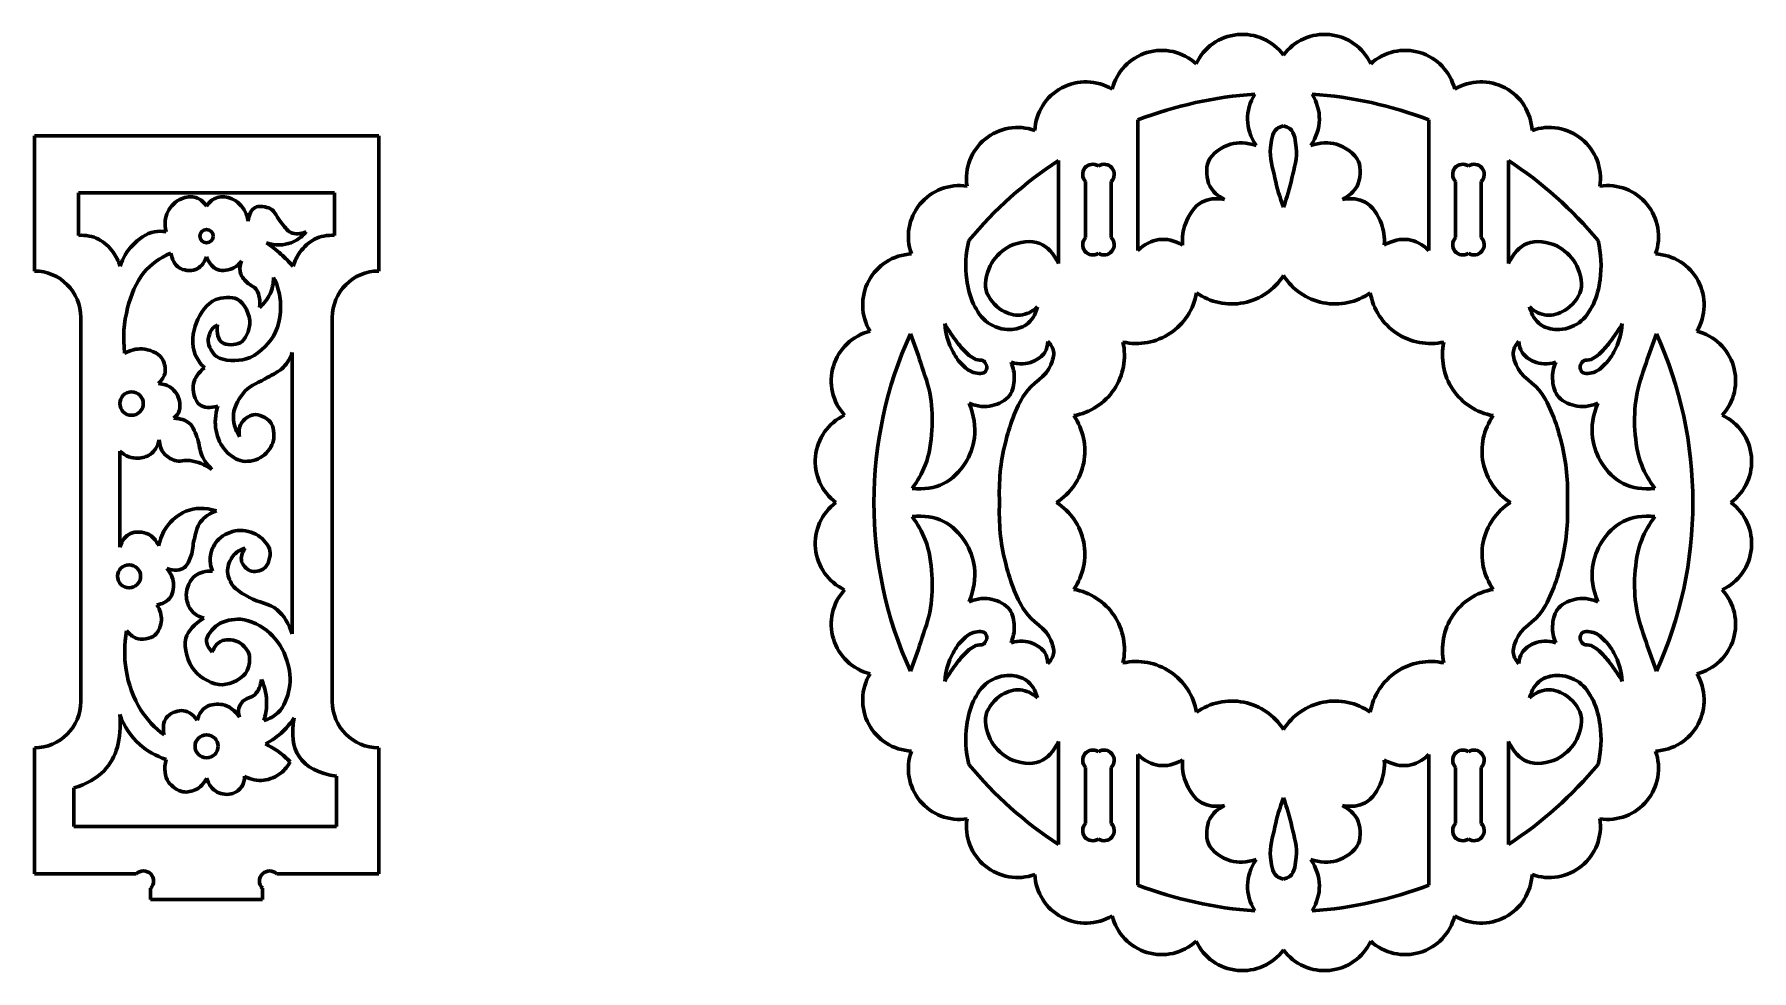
# Model space of a CAD drawing. Header units: millimetres. Extents: x -62 to 553, y -34 to 392.
# Drawn here: x 269.4 to 537.8, y 219.7 to 366.1 of the extents above; entities that cross this region are included whole.
import ezdxf

# ---------------------------------------------------------------- set-up
doc = ezdxf.new("R2010")
doc.units = ezdxf.units.MM
doc.linetypes.add('K5LT32768', pattern=[0])

msp = doc.modelspace()

# ---------------------------------------------------------------- linework, layer by layer
at = {"color": 30, "linetype": 'K5LT32768', "lineweight": 60, "true_color": 0xff8000}
for p, q in [((441.883, 332.261), (441.883, 352.691)), ((487.365, 332.261), (487.365, 352.691)), ((323.219, 350.207), (269.387, 350.207)), ((269.387, 350.207), (269.387, 329.05)), ((323.219, 350.207), (323.219, 329.05)), ((429.444, 330.24), (429.444, 346.332)), ((499.803, 330.24), (499.803, 346.332)), ((296.303, 341.297), (276.303, 341.297)), ((276.303, 341.297), (276.303, 334.63)), ((296.303, 341.297), (316.303, 341.297)), ((316.303, 341.297), (316.303, 334.63)), ((433.708, 343.031), (433.708, 334.273)), ((437.708, 343.031), (437.708, 334.273)), ((491.54, 334.273), (491.54, 343.031)), ((495.54, 334.273), (495.54, 343.031)), ((276.657, 321.779), (276.657, 261.779)), ((315.949, 321.779), (315.949, 261.779)), ((309.677, 316.331), (309.677, 272.331)), ((282.735, 300.897), (282.735, 285.878)), ((429.444, 255.495), (429.444, 239.403)), ((499.803, 255.495), (499.803, 239.403)), ((269.387, 254.509), (269.387, 234.801)), ((323.219, 254.509), (323.219, 234.801)), ((441.883, 253.474), (441.883, 233.044)), ((487.365, 253.474), (487.365, 233.044)), ((316.621, 250.07), (316.621, 242.242)), ((433.708, 251.462), (433.708, 242.704)), ((437.708, 251.462), (437.708, 242.704)), ((491.54, 242.704), (491.54, 251.462)), ((495.54, 242.704), (495.54, 251.462)), ((275.561, 248.242), (275.561, 242.242)), ((275.561, 242.242), (316.621, 242.242)), ((269.387, 234.801), (285.323, 234.801)), ((323.219, 234.801), (307.283, 234.801)), ((287.568, 232.556), (287.568, 230.801)), ((305.037, 232.556), (305.037, 230.801)), ((287.568, 230.801), (296.303, 230.801)), ((305.037, 230.801), (296.303, 230.801))]:
    msp.add_line(p, q, dxfattribs=at)
for centre, radius in [((296.303, 334.507), 1.04), ((284.579, 308.332), 1.833), ((284.197, 281.328), 1.8), ((296.303, 254.755), 1.8)]:
    msp.add_circle(centre, radius, dxfattribs=at)
for centre, radius, start, end in [((458.202, 358.073), 7.979, 36.40086, 154.84914), ((471.046, 358.073), 7.979, 25.15086, 143.59914), ((445.604, 355.567), 7.979, 47.65086, 166.09914), ((483.643, 355.567), 7.979, 13.90086, 132.34914), ((433.738, 350.651), 7.979, 58.90086, 177.34914), ((495.51, 350.651), 7.979, 2.65086, 121.09914), ((464.624, 292.868), 64, 94.01568, 110.81371), ((464.624, 292.868), 64, 69.18629, 85.98432), ((423.058, 343.516), 7.979, 70.15086, 188.59914), ((506.189, 343.516), 7.979, 351.40086, 109.84914), ((464.624, 292.868), 64, 123.34474, 140.2023), ((464.624, 292.868), 64, 39.7977, 56.65526), ((434.83, 344.154), 1.588, 56.4451, 225), ((436.585, 344.154), 1.588, 315, 123.5549), ((492.662, 344.154), 1.588, 56.4451, 225), ((494.417, 344.154), 1.588, 315, 123.5549), ((413.976, 334.433), 7.979, 81.40086, 199.84914), ((515.272, 334.433), 7.979, 340.15086, 98.59914), ((434.83, 333.151), 1.588, 135, 303.5549), ((436.585, 333.151), 1.588, 236.4451, 45), ((492.662, 333.151), 1.588, 135, 303.5549), ((494.417, 333.151), 1.588, 236.4451, 45), ((406.84, 323.754), 7.979, 92.65086, 211.09914), ((522.408, 323.754), 7.979, 328.90086, 87.34914), ((269.387, 321.779), 7.27, 0, 90), ((323.219, 321.779), 7.27, 90, 180), ((456.545, 333.48), 9.575, 234.96525, 327.53475), ((472.702, 333.48), 9.575, 212.46525, 305.03475), ((441.618, 327.297), 9.575, 257.46525, 350.03475), ((487.629, 327.297), 9.575, 189.96525, 282.53475), ((401.925, 311.887), 7.979, 103.90086, 222.34914), ((527.323, 311.887), 7.979, 317.65086, 76.09914), ((464.624, 292.868), 64, 155.65508, 180), ((430.194, 315.873), 9.575, 279.96525, 12.53475), ((499.053, 315.873), 9.575, 167.46525, 260.03475), ((464.624, 292.868), 64, 0, 24.34492), ((399.419, 299.29), 7.979, 115.15086, 233.59914), ((424.011, 300.946), 9.575, 302.46525, 35.03475), ((505.236, 300.946), 9.575, 144.96525, 237.53475), ((529.829, 299.29), 7.979, 306.40086, 64.84914), ((399.419, 286.445), 7.979, 126.40086, 244.84914), ((464.624, 292.868), 64, 180, 204.34492), ((424.011, 284.789), 9.575, 324.96525, 57.53475), ((505.236, 284.789), 9.575, 122.46525, 215.03475), ((464.624, 292.868), 64, 335.65508, 0), ((529.829, 286.445), 7.979, 295.15086, 53.59914), ((401.925, 273.848), 7.979, 137.65086, 256.09914), ((430.194, 269.862), 9.575, 347.46525, 80.03475), ((499.053, 269.862), 9.575, 99.96525, 192.53475), ((527.323, 273.848), 7.979, 283.90086, 42.34914), ((406.84, 261.981), 7.979, 148.90086, 267.34914), ((441.618, 258.438), 9.575, 9.96525, 102.53475), ((487.629, 258.438), 9.575, 77.46525, 170.03475), ((522.408, 261.981), 7.979, 272.65086, 31.09914), ((269.387, 261.779), 7.27, 270, 0), ((323.219, 261.779), 7.27, 180, 270), ((456.545, 252.255), 9.575, 32.46525, 125.03475), ((472.702, 252.255), 9.575, 54.96525, 147.53475), ((413.976, 251.302), 7.979, 160.15086, 278.59914), ((434.83, 252.584), 1.588, 56.4451, 225), ((436.585, 252.584), 1.588, 315, 123.5549), ((492.662, 252.584), 1.588, 56.4451, 225), ((494.417, 252.584), 1.588, 315, 123.5549), ((515.272, 251.302), 7.979, 261.40086, 19.84914), ((464.624, 292.868), 64, 219.7977, 236.65526), ((464.624, 292.868), 64, 303.34474, 320.2023), ((423.058, 242.22), 7.979, 171.40086, 289.84914), ((434.83, 241.581), 1.588, 135, 303.5549), ((436.585, 241.581), 1.588, 236.4451, 45), ((492.662, 241.581), 1.588, 135, 303.5549), ((494.417, 241.581), 1.588, 236.4451, 45), ((506.189, 242.22), 7.979, 250.15086, 8.59914), ((286.446, 233.678), 1.588, 315, 135), ((306.16, 233.678), 1.588, 45, 225), ((433.738, 235.084), 7.979, 182.65086, 301.09914), ((495.51, 235.084), 7.979, 238.90086, 357.34914), ((464.624, 292.868), 64, 249.18629, 265.98432), ((464.624, 292.868), 64, 274.01568, 290.81371), ((445.604, 230.168), 7.979, 193.90086, 312.34914), ((483.643, 230.168), 7.979, 227.65086, 346.09914), ((458.202, 227.663), 7.979, 205.15086, 323.59914), ((471.046, 227.663), 7.979, 216.40086, 334.84914)]:
    msp.add_arc(centre, radius, start, end, dxfattribs=at)
for points, knots in [([(460.142, 356.71), (459.364, 355.378), (458.985, 354.054), (459.005, 352.738), (459.025, 351.366), (459.479, 350.004), (460.367, 348.651)], [0, 0, 0, 0, 1, 1, 1, 2, 2, 2, 2]), ([(469.106, 356.71), (469.883, 355.378), (470.262, 354.054), (470.243, 352.738), (470.222, 351.366), (469.768, 350.004), (468.88, 348.651)], [0, 0, 0, 0, 1, 1, 1, 2, 2, 2, 2]), ([(464.624, 339.043), (464.067, 340.533), (463.621, 342.047), (463.286, 343.586), (462.949, 345.137), (462.4, 346.776), (462.614, 348.312), (462.754, 349.314), (462.819, 350.677), (463.592, 351.266), (463.876, 351.482), (464.22, 351.645), (464.624, 351.755)], [0, 0, 0, 0, 1, 1, 1, 2, 2, 2, 3, 3, 3, 4, 4, 4, 4]), ([(464.624, 339.043), (465.181, 340.533), (465.626, 342.047), (465.961, 343.586), (466.298, 345.137), (466.848, 346.776), (466.633, 348.312), (466.494, 349.314), (466.429, 350.677), (465.655, 351.266), (465.372, 351.482), (465.028, 351.645), (464.624, 351.755)], [0, 0, 0, 0, 1, 1, 1, 2, 2, 2, 3, 3, 3, 4, 4, 4, 4]), ([(460.367, 348.651), (458.887, 349.156), (457.543, 349.229), (456.335, 348.869), (455.033, 348.481), (453.398, 347.383), (452.901, 346.199), (452.459, 345.143), (452.554, 343.384), (453.119, 342.33), (453.57, 341.49), (454.333, 340.8), (455.408, 340.259)], [0, 0, 0, 0, 1, 1, 1, 2, 2, 2, 3, 3, 3, 4, 4, 4, 4]), ([(468.88, 348.651), (470.36, 349.156), (471.704, 349.229), (472.913, 348.869), (474.214, 348.481), (475.85, 347.383), (476.346, 346.199), (476.788, 345.143), (476.693, 343.384), (476.128, 342.33), (475.678, 341.49), (474.915, 340.8), (473.839, 340.259)], [0, 0, 0, 0, 1, 1, 1, 2, 2, 2, 3, 3, 3, 4, 4, 4, 4]), ([(289.985, 335.201), (289.732, 336.398), (289.818, 337.433), (290.244, 338.308), (290.647, 339.135), (291.503, 340.014), (292.363, 340.356), (293.029, 340.622), (293.966, 340.757), (294.64, 340.54), (295.269, 340.337), (295.823, 339.891), (296.303, 339.203)], [0, 0, 0, 0, 1, 1, 1, 2, 2, 2, 3, 3, 3, 4, 4, 4, 4]), ([(302.794, 336.866), (302.716, 337.397), (302.579, 337.872), (302.362, 338.308), (301.936, 339.162), (301.103, 340.014), (300.243, 340.356), (299.577, 340.622), (298.64, 340.757), (297.966, 340.54), (297.337, 340.337), (296.783, 339.891), (296.303, 339.203)], [0, 0, 0, 0, 1, 1, 1, 2, 2, 2, 3, 3, 3, 4, 4, 4, 4]), ([(302.794, 336.866), (302.945, 337.958), (303.309, 338.664), (303.886, 338.987), (304.467, 339.311), (305.624, 339.12), (306.279, 338.79), (307.027, 338.415), (307.364, 337.317), (307.966, 336.632), (308.445, 336.088), (308.868, 335.323), (309.477, 335.063), (310.147, 334.777), (310.945, 334.81), (311.87, 335.161)], [0, 0, 0, 0, 1, 1, 1, 2, 2, 2, 3, 3, 3, 4, 4, 4, 5, 5, 5, 5]), ([(455.408, 340.259), (454.016, 340.48), (452.836, 340.335), (451.866, 339.823), (450.714, 339.214), (449.784, 337.724), (449.305, 336.444), (448.926, 335.432), (448.78, 334.324), (448.869, 333.12)], [0, 0, 0, 0, 1, 1, 1, 2, 2, 2, 3, 3, 3, 3]), ([(473.839, 340.259), (475.231, 340.48), (476.412, 340.335), (477.381, 339.823), (478.533, 339.214), (479.463, 337.724), (479.943, 336.444), (480.322, 335.432), (480.467, 334.324), (480.378, 333.12)], [0, 0, 0, 0, 1, 1, 1, 2, 2, 2, 3, 3, 3, 3]), ([(276.303, 334.63), (277.472, 334.688), (278.512, 334.488), (279.423, 334.029), (280.301, 333.587), (281.111, 332.796), (281.698, 331.985), (282.165, 331.341), (282.524, 330.614), (282.775, 329.805)], [0, 0, 0, 0, 1, 1, 1, 2, 2, 2, 3, 3, 3, 3]), ([(282.775, 329.805), (283.214, 331.092), (283.86, 332.176), (284.712, 333.058), (285.627, 334.006), (286.878, 334.981), (288.172, 335.201), (288.749, 335.299), (289.353, 335.299), (289.985, 335.201)], [0, 0, 0, 0, 1, 1, 1, 2, 2, 2, 3, 3, 3, 3]), ([(311.87, 335.161), (311.163, 334.359), (310.378, 333.797), (309.516, 333.474), (308.371, 333.045), (307.09, 333.039), (305.671, 333.454)], [0, 0, 0, 0, 1, 1, 1, 2, 2, 2, 2]), ([(305.671, 333.454), (306.454, 332.915), (307.199, 332.333), (307.907, 331.708), (308.583, 331.113), (309.224, 330.478), (309.831, 329.805)], [0, 0, 0, 0, 1, 1, 1, 2, 2, 2, 2]), ([(316.303, 334.63), (315.134, 334.688), (314.094, 334.488), (313.183, 334.029), (312.305, 333.587), (311.495, 332.796), (310.907, 331.985), (310.441, 331.341), (310.082, 330.614), (309.831, 329.805)], [0, 0, 0, 0, 1, 1, 1, 2, 2, 2, 3, 3, 3, 3]), ([(426.175, 323.429), (425.839, 322.171), (425.249, 321.248), (424.404, 320.658), (423.732, 320.19), (422.739, 319.929), (421.906, 319.886), (420.74, 319.827), (419.363, 320.31), (418.41, 320.976), (417.456, 321.642), (416.724, 322.814), (416.184, 323.883), (415.601, 325.037), (415.326, 326.408), (415.14, 327.697), (414.852, 329.7), (414.956, 331.745), (415.452, 333.833)], [0, 0, 0, 0, 1, 1, 1, 2, 2, 2, 3, 3, 3, 4, 4, 4, 5, 5, 5, 6, 6, 6, 6]), ([(429.444, 330.24), (428.691, 331.845), (427.723, 332.889), (426.538, 333.374), (425.249, 333.9), (423.23, 333.599), (421.906, 332.965), (420.799, 332.435), (419.677, 331.393), (419.045, 330.331), (418.337, 329.14), (417.813, 327.337), (418.137, 326.062), (418.439, 324.874), (419.56, 323.523), (420.68, 322.884), (421.48, 322.427), (422.588, 322.074), (423.496, 322.157), (424.421, 322.242), (425.314, 322.666), (426.175, 323.429)], [0, 0, 0, 0, 1, 1, 1, 2, 2, 2, 3, 3, 3, 4, 4, 4, 5, 5, 5, 6, 6, 6, 7, 7, 7, 7]), ([(448.869, 333.12), (447.573, 333.841), (446.334, 334.121), (445.152, 333.961), (444.009, 333.806), (442.919, 333.24), (441.883, 332.261)], [0, 0, 0, 0, 1, 1, 1, 2, 2, 2, 2]), ([(480.378, 333.12), (481.674, 333.841), (482.913, 334.121), (484.095, 333.961), (485.238, 333.806), (486.328, 333.24), (487.365, 332.261)], [0, 0, 0, 0, 1, 1, 1, 2, 2, 2, 2]), ([(499.803, 330.24), (500.556, 331.845), (501.525, 332.889), (502.709, 333.374), (503.998, 333.9), (506.017, 333.599), (507.341, 332.965), (508.449, 332.435), (509.571, 331.393), (510.202, 330.331), (510.911, 329.14), (511.434, 327.337), (511.11, 326.062), (510.808, 324.874), (509.687, 323.523), (508.567, 322.884), (507.768, 322.427), (506.659, 322.074), (505.752, 322.157), (504.826, 322.242), (503.933, 322.666), (503.073, 323.429)], [0, 0, 0, 0, 1, 1, 1, 2, 2, 2, 3, 3, 3, 4, 4, 4, 5, 5, 5, 6, 6, 6, 7, 7, 7, 7]), ([(503.073, 323.429), (503.408, 322.171), (503.999, 321.248), (504.844, 320.658), (505.515, 320.19), (506.509, 319.929), (507.341, 319.886), (508.507, 319.827), (509.884, 320.31), (510.838, 320.976), (511.791, 321.642), (512.523, 322.814), (513.063, 323.883), (513.647, 325.037), (513.922, 326.408), (514.107, 327.697), (514.396, 329.7), (514.292, 331.745), (513.795, 333.833)], [0, 0, 0, 0, 1, 1, 1, 2, 2, 2, 3, 3, 3, 4, 4, 4, 5, 5, 5, 6, 6, 6, 6]), ([(283.498, 316.201), (283.208, 318.676), (283.366, 321.038), (283.972, 323.285), (284.491, 325.211), (285.239, 327.32), (286.515, 328.811), (287.604, 330.084), (289.005, 331.101), (290.718, 331.862)], [0, 0, 0, 0, 1, 1, 1, 2, 2, 2, 3, 3, 3, 3]), ([(290.718, 331.862), (290.915, 330.775), (291.332, 330.015), (291.97, 329.582), (292.614, 329.144), (293.857, 328.99), (294.579, 329.268), (295.301, 329.546), (295.875, 330.207), (296.303, 331.249)], [0, 0, 0, 0, 1, 1, 1, 2, 2, 2, 3, 3, 3, 3]), ([(301.742, 330.627), (301.426, 330.17), (301.054, 329.825), (300.636, 329.582), (299.914, 329.163), (298.749, 328.99), (298.027, 329.268), (297.305, 329.546), (296.73, 330.207), (296.303, 331.249)], [0, 0, 0, 0, 1, 1, 1, 2, 2, 2, 3, 3, 3, 3]), ([(301.742, 330.627), (301.478, 329.889), (301.445, 329.221), (301.641, 328.623), (301.815, 328.094), (302.291, 327.617), (302.704, 327.201), (303.119, 326.783), (303.812, 326.597), (304.126, 326.122), (304.369, 325.755), (304.49, 325.262), (304.568, 324.814), (304.65, 324.342), (304.655, 323.857), (304.584, 323.359)], [0, 0, 0, 0, 1, 1, 1, 2, 2, 2, 3, 3, 3, 4, 4, 4, 5, 5, 5, 5]), ([(306.775, 328.051), (307.275, 327.06), (307.605, 326.055), (307.766, 325.037), (308.081, 323.04), (307.75, 320.566), (306.751, 318.895), (305.857, 317.402), (304.138, 315.778), (302.482, 315.319), (301.105, 314.938), (298.989, 314.926), (297.867, 315.698), (297.198, 316.158), (296.564, 317.31), (296.559, 318.109), (296.554, 318.954), (296.972, 320.157), (297.99, 320.63)], [0, 0, 0, 0, 1, 1, 1, 2, 2, 2, 3, 3, 3, 4, 4, 4, 5, 5, 5, 6, 6, 6, 6]), ([(304.584, 323.359), (305.298, 323.964), (305.838, 324.65), (306.203, 325.419), (306.578, 326.209), (306.769, 327.087), (306.775, 328.051)], [0, 0, 0, 0, 1, 1, 1, 2, 2, 2, 2]), ([(297.99, 320.63), (297.878, 319.247), (298.123, 318.324), (298.724, 317.861), (299.32, 317.402), (300.854, 317.454), (301.562, 317.838), (302.395, 318.289), (303.009, 319.822), (303.072, 320.812), (303.155, 322.099), (302.194, 324.127), (301.092, 324.667), (300.239, 325.086), (298.69, 324.955), (297.737, 324.582), (296.412, 324.063), (295.266, 322.389), (294.717, 321.028), (294.12, 319.549), (293.91, 317.444), (294.546, 315.965), (294.859, 315.237), (295.34, 314.56), (295.988, 313.933)], [0, 0, 0, 0, 1, 1, 1, 2, 2, 2, 3, 3, 3, 4, 4, 4, 5, 5, 5, 6, 6, 6, 7, 7, 7, 8, 8, 8, 8]), ([(411.681, 320.794), (411.79, 319.424), (412.123, 318.153), (412.68, 316.98), (413.058, 316.183), (413.525, 315.371), (414.123, 314.726), (414.633, 314.176), (415.218, 313.581), (415.91, 313.307), (416.262, 313.168), (416.664, 313.035), (417.04, 313.044), (417.355, 313.052), (417.786, 313.074), (417.985, 313.27), (418.176, 313.457), (418.275, 313.88), (418.241, 314.164), (418.207, 314.446), (417.999, 314.784), (417.785, 314.967), (417.486, 315.223), (416.917, 315.089), (416.525, 315.241), (415.804, 315.52), (415.211, 316.147), (414.649, 316.697), (414.054, 317.278), (413.567, 317.977), (413.076, 318.653), (412.577, 319.342), (412.111, 320.055), (411.681, 320.794)], [0, 0, 0, 0, 1, 1, 1, 2, 2, 2, 3, 3, 3, 4, 4, 4, 5, 5, 5, 6, 6, 6, 7, 7, 7, 8, 8, 8, 9, 9, 9, 10, 10, 10, 11, 11, 11, 11]), ([(517.567, 320.794), (517.458, 319.424), (517.125, 318.153), (516.568, 316.98), (516.19, 316.183), (515.723, 315.371), (515.124, 314.726), (514.614, 314.176), (514.029, 313.581), (513.337, 313.307), (512.986, 313.168), (512.584, 313.035), (512.207, 313.044), (511.892, 313.052), (511.462, 313.074), (511.262, 313.27), (511.071, 313.457), (510.972, 313.88), (511.007, 314.164), (511.041, 314.446), (511.249, 314.784), (511.463, 314.967), (511.762, 315.223), (512.331, 315.089), (512.722, 315.241), (513.444, 315.52), (514.036, 316.147), (514.599, 316.697), (515.193, 317.278), (515.68, 317.977), (516.171, 318.653), (516.671, 319.342), (517.136, 320.055), (517.567, 320.794)], [0, 0, 0, 0, 1, 1, 1, 2, 2, 2, 3, 3, 3, 4, 4, 4, 5, 5, 5, 6, 6, 6, 7, 7, 7, 8, 8, 8, 9, 9, 9, 10, 10, 10, 11, 11, 11, 11]), ([(283.498, 316.201), (284.435, 316.701), (285.345, 316.923), (286.227, 316.866), (287.294, 316.797), (288.743, 316.285), (289.307, 315.434), (289.688, 314.859), (289.944, 313.896), (289.817, 313.197), (289.704, 312.579), (289.357, 311.997), (288.777, 311.452)], [0, 0, 0, 0, 1, 1, 1, 2, 2, 2, 3, 3, 3, 4, 4, 4, 4]), ([(406.315, 319.25), (406.903, 317.726), (407.448, 316.187), (407.948, 314.634), (408.508, 312.898), (409.175, 311.163), (409.462, 309.374), (409.736, 307.666), (409.812, 305.878), (409.689, 304.152), (409.559, 302.319), (409.299, 300.402), (408.63, 298.702), (408.127, 297.426), (407.446, 296.215), (406.586, 295.069)], [0, 0, 0, 0, 1, 1, 1, 2, 2, 2, 3, 3, 3, 4, 4, 4, 5, 5, 5, 5]), ([(427.816, 318.04), (428.286, 317.565), (428.576, 317.06), (428.686, 316.526), (428.823, 315.865), (428.497, 315.069), (428.27, 314.407), (427.624, 312.525), (425.285, 311.515), (424.183, 309.828), (422.707, 307.568), (421.817, 304.816), (421.156, 302.184), (420.402, 299.187), (420.1, 296.082), (420.247, 292.868)], [0, 0, 0, 0, 1, 1, 1, 2, 2, 2, 3, 3, 3, 4, 4, 4, 5, 5, 5, 5]), ([(422.064, 314.785), (423.34, 314.433), (424.475, 314.471), (425.47, 314.899), (426.154, 315.193), (426.934, 315.703), (427.324, 316.337), (427.618, 316.816), (427.782, 317.384), (427.816, 318.04)], [0, 0, 0, 0, 1, 1, 1, 2, 2, 2, 3, 3, 3, 3]), ([(501.432, 318.04), (500.962, 317.565), (500.671, 317.06), (500.561, 316.526), (500.425, 315.865), (500.75, 315.069), (500.977, 314.407), (501.624, 312.525), (503.962, 311.515), (505.064, 309.828), (506.541, 307.568), (507.43, 304.816), (508.092, 302.184), (508.845, 299.187), (509.148, 296.082), (509, 292.868)], [0, 0, 0, 0, 1, 1, 1, 2, 2, 2, 3, 3, 3, 4, 4, 4, 5, 5, 5, 5]), ([(507.184, 314.785), (505.908, 314.433), (504.772, 314.471), (503.778, 314.899), (503.093, 315.193), (502.313, 315.703), (501.923, 316.337), (501.629, 316.816), (501.465, 317.384), (501.432, 318.04)], [0, 0, 0, 0, 1, 1, 1, 2, 2, 2, 3, 3, 3, 3]), ([(522.933, 319.25), (522.344, 317.726), (521.8, 316.187), (521.299, 314.634), (520.739, 312.898), (520.072, 311.163), (519.785, 309.374), (519.511, 307.666), (519.436, 305.878), (519.558, 304.152), (519.688, 302.319), (519.948, 300.402), (520.618, 298.702), (521.121, 297.426), (521.802, 296.215), (522.661, 295.069)], [0, 0, 0, 0, 1, 1, 1, 2, 2, 2, 3, 3, 3, 4, 4, 4, 5, 5, 5, 5]), ([(301.463, 303.138), (300.74, 304.354), (300.424, 305.527), (300.515, 306.659), (300.618, 307.928), (301.467, 309.349), (302.359, 310.308), (303.236, 311.249), (304.658, 311.679), (305.793, 312.387), (306.648, 312.922), (307.677, 313.297), (308.343, 314.016), (308.931, 314.65), (309.376, 315.422), (309.677, 316.331)], [0, 0, 0, 0, 1, 1, 1, 2, 2, 2, 3, 3, 3, 4, 4, 4, 5, 5, 5, 5]), ([(415.479, 308.39), (416.779, 307.862), (417.99, 307.736), (419.112, 308.012), (420.087, 308.251), (421.267, 308.838), (421.837, 309.639), (422.316, 310.313), (422.522, 311.346), (422.556, 312.212), (422.589, 313.062), (422.425, 313.919), (422.064, 314.785)], [0, 0, 0, 0, 1, 1, 1, 2, 2, 2, 3, 3, 3, 4, 4, 4, 4]), ([(513.768, 308.39), (512.469, 307.862), (511.258, 307.736), (510.135, 308.012), (509.16, 308.251), (507.98, 308.838), (507.411, 309.639), (506.931, 310.313), (506.726, 311.346), (506.692, 312.212), (506.658, 313.062), (506.822, 313.919), (507.184, 314.785)], [0, 0, 0, 0, 1, 1, 1, 2, 2, 2, 3, 3, 3, 4, 4, 4, 4]), ([(288.777, 311.452), (289.582, 311.412), (290.249, 311.197), (290.778, 310.804), (291.384, 310.355), (291.89, 309.517), (292.053, 308.764), (292.161, 308.266), (292.204, 307.649), (292.034, 307.175), (291.882, 306.752), (291.601, 306.373), (291.19, 306.037)], [0, 0, 0, 0, 1, 1, 1, 2, 2, 2, 3, 3, 3, 4, 4, 4, 4]), ([(295.988, 313.933), (295.018, 313.169), (294.445, 312.342), (294.271, 311.449), (294.071, 310.427), (294.461, 308.681), (295.235, 308.13), (295.874, 307.675), (296.823, 307.599), (298.08, 307.901)], [0, 0, 0, 0, 1, 1, 1, 2, 2, 2, 3, 3, 3, 3]), ([(291.19, 306.037), (292.189, 306.014), (292.994, 305.759), (293.603, 305.272), (294.285, 304.726), (294.585, 303.639), (294.917, 302.761), (295.223, 301.952), (295.205, 301.006), (295.565, 300.23), (295.939, 299.425), (296.468, 298.692), (297.154, 298.033)], [0, 0, 0, 0, 1, 1, 1, 2, 2, 2, 3, 3, 3, 4, 4, 4, 4]), ([(298.08, 307.901), (297.649, 306.571), (297.554, 305.303), (297.795, 304.1), (298.017, 302.986), (298.55, 301.74), (299.325, 300.921), (300, 300.209), (301.02, 299.484), (301.954, 299.332), (302.93, 299.174), (304.258, 299.517), (305.073, 300.098), (305.828, 300.635), (306.565, 301.652), (306.76, 302.55), (306.955, 303.444), (306.798, 304.797), (306.25, 305.473), (305.726, 306.119), (304.454, 306.724), (303.641, 306.591), (302.96, 306.48), (302.069, 305.834), (301.718, 305.198), (301.411, 304.642), (301.326, 303.956), (301.463, 303.138)], [0, 0, 0, 0, 1, 1, 1, 2, 2, 2, 3, 3, 3, 4, 4, 4, 5, 5, 5, 6, 6, 6, 7, 7, 7, 8, 8, 8, 9, 9, 9, 9]), ([(406.586, 295.069), (408.45, 294.862), (410.09, 295.115), (411.506, 295.826), (412.823, 296.488), (414.063, 297.74), (414.874, 299.005), (415.613, 300.159), (416.134, 301.624), (416.312, 302.978), (416.541, 304.733), (416.264, 306.537), (415.479, 308.39)], [0, 0, 0, 0, 1, 1, 1, 2, 2, 2, 3, 3, 3, 4, 4, 4, 4]), ([(522.661, 295.069), (520.797, 294.862), (519.157, 295.115), (517.742, 295.826), (516.425, 296.488), (515.184, 297.74), (514.374, 299.005), (513.634, 300.159), (513.113, 301.624), (512.936, 302.978), (512.706, 304.733), (512.984, 306.537), (513.768, 308.39)], [0, 0, 0, 0, 1, 1, 1, 2, 2, 2, 3, 3, 3, 4, 4, 4, 4]), ([(288.914, 302.663), (288.659, 301.611), (288.181, 300.846), (287.482, 300.368), (286.973, 300.019), (286.221, 299.805), (285.599, 299.779), (284.63, 299.739), (283.675, 300.111), (282.735, 300.897)], [0, 0, 0, 0, 1, 1, 1, 2, 2, 2, 3, 3, 3, 3]), ([(297.154, 298.033), (296.058, 298.782), (294.907, 299.246), (293.701, 299.426), (292.939, 299.54), (292.061, 299.194), (291.347, 299.426), (290.717, 299.631), (290.025, 300.066), (289.621, 300.583), (289.194, 301.13), (288.958, 301.823), (288.914, 302.663)], [0, 0, 0, 0, 1, 1, 1, 2, 2, 2, 3, 3, 3, 4, 4, 4, 4]), ([(427.816, 267.695), (428.286, 268.17), (428.576, 268.675), (428.686, 269.209), (428.823, 269.87), (428.497, 270.666), (428.27, 271.328), (427.624, 273.21), (425.285, 274.22), (424.183, 275.907), (422.707, 278.167), (421.817, 280.919), (421.156, 283.551), (420.402, 286.548), (420.1, 289.653), (420.247, 292.868)], [0, 0, 0, 0, 1, 1, 1, 2, 2, 2, 3, 3, 3, 4, 4, 4, 5, 5, 5, 5]), ([(501.432, 267.695), (500.962, 268.17), (500.671, 268.675), (500.561, 269.209), (500.425, 269.87), (500.75, 270.666), (500.977, 271.328), (501.624, 273.21), (503.962, 274.22), (505.064, 275.907), (506.541, 278.167), (507.43, 280.919), (508.092, 283.551), (508.845, 286.548), (509.148, 289.653), (509, 292.868)], [0, 0, 0, 0, 1, 1, 1, 2, 2, 2, 3, 3, 3, 4, 4, 4, 5, 5, 5, 5]), ([(288.83, 286.077), (289.047, 287.202), (289.452, 288.186), (290.046, 289.031), (290.774, 290.066), (291.938, 291.042), (293.083, 291.502), (294.473, 292.062), (296.058, 292.086), (297.838, 291.573)], [0, 0, 0, 0, 1, 1, 1, 2, 2, 2, 3, 3, 3, 3]), ([(297.838, 291.573), (296.771, 291.177), (295.947, 290.597), (295.366, 289.831), (294.79, 289.071), (294.61, 287.97), (294.354, 287.006), (294.141, 286.205), (294.174, 285.325), (293.883, 284.558), (293.635, 283.903), (293.352, 283.065), (292.847, 282.698), (292.2, 282.226), (291.289, 282.171), (290.117, 282.533)], [0, 0, 0, 0, 1, 1, 1, 2, 2, 2, 3, 3, 3, 4, 4, 4, 5, 5, 5, 5]), ([(406.315, 266.485), (406.903, 268.01), (407.448, 269.548), (407.948, 271.101), (408.508, 272.837), (409.175, 274.572), (409.462, 276.361), (409.736, 278.07), (409.812, 279.858), (409.689, 281.584), (409.559, 283.417), (409.299, 285.333), (408.63, 287.033), (408.127, 288.309), (407.446, 289.52), (406.586, 290.666)], [0, 0, 0, 0, 1, 1, 1, 2, 2, 2, 3, 3, 3, 4, 4, 4, 5, 5, 5, 5]), ([(406.586, 290.666), (408.45, 290.873), (410.09, 290.62), (411.506, 289.909), (412.823, 289.247), (414.063, 287.995), (414.874, 286.73), (415.613, 285.576), (416.134, 284.111), (416.312, 282.757), (416.541, 281.002), (416.264, 279.199), (415.479, 277.345)], [0, 0, 0, 0, 1, 1, 1, 2, 2, 2, 3, 3, 3, 4, 4, 4, 4]), ([(522.661, 290.666), (520.797, 290.873), (519.157, 290.62), (517.742, 289.909), (516.425, 289.247), (515.184, 287.995), (514.374, 286.73), (513.634, 285.576), (513.113, 284.111), (512.936, 282.757), (512.706, 281.002), (512.984, 279.199), (513.768, 277.345)], [0, 0, 0, 0, 1, 1, 1, 2, 2, 2, 3, 3, 3, 4, 4, 4, 4]), ([(522.933, 266.485), (522.344, 268.01), (521.8, 269.548), (521.299, 271.101), (520.739, 272.837), (520.072, 274.572), (519.785, 276.361), (519.511, 278.07), (519.436, 279.858), (519.558, 281.584), (519.688, 283.417), (519.948, 285.333), (520.618, 287.033), (521.121, 288.309), (521.802, 289.52), (522.661, 290.666)], [0, 0, 0, 0, 1, 1, 1, 2, 2, 2, 3, 3, 3, 4, 4, 4, 5, 5, 5, 5]), ([(282.735, 285.878), (283.122, 286.964), (283.682, 287.68), (284.412, 288.026), (285.166, 288.382), (286.456, 288.307), (287.222, 287.912), (287.887, 287.569), (288.423, 286.958), (288.83, 286.077)], [0, 0, 0, 0, 1, 1, 1, 2, 2, 2, 3, 3, 3, 3]), ([(302.324, 285.736), (301.827, 284.978), (301.629, 284.275), (301.79, 283.667), (301.938, 283.107), (302.562, 282.406), (303.098, 282.195), (303.697, 281.96), (304.756, 282.176), (305.272, 282.539), (305.96, 283.023), (306.358, 284.468), (306.22, 285.318), (306.079, 286.188), (305.159, 287.161), (304.373, 287.688), (303.506, 288.27), (302.192, 288.576), (301.152, 288.473), (300.145, 288.373), (298.945, 287.859), (298.226, 287.149), (297.571, 286.502), (297.032, 285.463), (296.9, 284.541), (296.79, 283.774), (296.894, 282.97), (297.212, 282.13)], [0, 0, 0, 0, 1, 1, 1, 2, 2, 2, 3, 3, 3, 4, 4, 4, 5, 5, 5, 6, 6, 6, 7, 7, 7, 8, 8, 8, 9, 9, 9, 9]), ([(309.677, 272.331), (309.176, 273.91), (308.397, 275.17), (307.338, 276.108), (306.211, 277.108), (304.346, 277.199), (303.007, 278.015), (302.06, 278.592), (300.894, 279.118), (300.323, 280.016), (299.914, 280.659), (299.57, 281.546), (299.593, 282.299), (299.617, 283.053), (299.975, 283.952), (300.464, 284.536), (300.915, 285.074), (301.535, 285.474), (302.324, 285.736)], [0, 0, 0, 0, 1, 1, 1, 2, 2, 2, 3, 3, 3, 4, 4, 4, 5, 5, 5, 6, 6, 6, 6]), ([(290.117, 282.533), (290.723, 281.81), (291.06, 281.064), (291.129, 280.297), (291.201, 279.497), (290.984, 278.409), (290.47, 277.825), (290.036, 277.332), (289.392, 277.011), (288.539, 276.86)], [0, 0, 0, 0, 1, 1, 1, 2, 2, 2, 3, 3, 3, 3]), ([(297.212, 282.13), (296.119, 282.171), (295.243, 281.948), (294.585, 281.461), (293.762, 280.852), (293.136, 279.445), (293.133, 278.4), (293.131, 277.572), (293.472, 276.496), (294.035, 275.87), (294.48, 275.375), (295.088, 275.015), (295.86, 274.791)], [0, 0, 0, 0, 1, 1, 1, 2, 2, 2, 3, 3, 3, 4, 4, 4, 4]), ([(288.539, 276.86), (289.051, 276.052), (289.286, 275.26), (289.247, 274.484), (289.205, 273.682), (288.808, 272.612), (288.238, 272.127), (287.57, 271.559), (286.131, 271.338), (285.269, 271.664), (284.734, 271.867), (284.252, 272.258), (283.81, 272.826)], [0, 0, 0, 0, 1, 1, 1, 2, 2, 2, 3, 3, 3, 4, 4, 4, 4]), ([(415.479, 277.345), (416.779, 277.873), (417.99, 277.999), (419.112, 277.724), (420.087, 277.484), (421.267, 276.897), (421.837, 276.096), (422.316, 275.422), (422.522, 274.389), (422.556, 273.523), (422.589, 272.674), (422.425, 271.816), (422.064, 270.95)], [0, 0, 0, 0, 1, 1, 1, 2, 2, 2, 3, 3, 3, 4, 4, 4, 4]), ([(513.768, 277.345), (512.469, 277.873), (511.258, 277.999), (510.135, 277.724), (509.16, 277.484), (507.98, 276.897), (507.411, 276.096), (506.931, 275.422), (506.726, 274.389), (506.692, 273.523), (506.658, 272.674), (506.822, 271.816), (507.184, 270.95)], [0, 0, 0, 0, 1, 1, 1, 2, 2, 2, 3, 3, 3, 4, 4, 4, 4]), ([(295.86, 274.791), (294.363, 273.877), (293.437, 272.827), (293.081, 271.642), (292.639, 270.166), (293.392, 267.804), (294.409, 266.585), (295.368, 265.436), (297.37, 264.299), (298.816, 264.382), (300.116, 264.456), (302.089, 265.392), (302.658, 266.585), (303.001, 267.304), (303.178, 268.477), (302.912, 269.241), (302.648, 270.001), (301.827, 270.847), (301.076, 271.162), (300.349, 271.466), (299.179, 271.533), (298.505, 271.162), (297.946, 270.853), (297.512, 270.288), (297.206, 269.467)], [0, 0, 0, 0, 1, 1, 1, 2, 2, 2, 3, 3, 3, 4, 4, 4, 5, 5, 5, 6, 6, 6, 7, 7, 7, 8, 8, 8, 8]), ([(297.206, 269.467), (296.66, 270.034), (296.359, 270.59), (296.303, 271.133), (296.209, 272.043), (297.286, 273.178), (298.082, 273.761), (298.993, 274.427), (300.47, 274.659), (301.613, 274.608), (303.204, 274.538), (304.98, 273.533), (306.189, 272.461), (307.401, 271.387), (308.381, 269.732), (308.873, 268.167), (309.302, 266.8), (309.506, 265.158), (309.24, 263.76), (308.987, 262.434), (308.426, 260.867), (307.432, 259.975), (306.845, 259.448), (306.121, 259.051), (305.261, 258.782)], [0, 0, 0, 0, 1, 1, 1, 2, 2, 2, 3, 3, 3, 4, 4, 4, 5, 5, 5, 6, 6, 6, 7, 7, 7, 8, 8, 8, 8]), ([(283.81, 272.826), (283.435, 270.723), (283.408, 268.681), (283.731, 266.698), (284.084, 264.527), (284.853, 262.238), (286.047, 260.399), (286.99, 258.947), (288.195, 257.657), (289.663, 256.528)], [0, 0, 0, 0, 1, 1, 1, 2, 2, 2, 3, 3, 3, 3]), ([(411.681, 264.941), (411.79, 266.311), (412.123, 267.582), (412.68, 268.756), (413.058, 269.552), (413.525, 270.364), (414.123, 271.009), (414.633, 271.559), (415.218, 272.155), (415.91, 272.428), (416.262, 272.567), (416.664, 272.7), (417.04, 272.691), (417.355, 272.684), (417.786, 272.661), (417.985, 272.466), (418.176, 272.278), (418.275, 271.855), (418.241, 271.571), (418.207, 271.289), (417.999, 270.952), (417.785, 270.768), (417.486, 270.513), (416.917, 270.646), (416.525, 270.495), (415.804, 270.215), (415.211, 269.588), (414.649, 269.038), (414.054, 268.458), (413.567, 267.758), (413.076, 267.082), (412.577, 266.393), (412.111, 265.68), (411.681, 264.941)], [0, 0, 0, 0, 1, 1, 1, 2, 2, 2, 3, 3, 3, 4, 4, 4, 5, 5, 5, 6, 6, 6, 7, 7, 7, 8, 8, 8, 9, 9, 9, 10, 10, 10, 11, 11, 11, 11]), ([(422.064, 270.95), (423.34, 271.302), (424.475, 271.264), (425.47, 270.836), (426.154, 270.542), (426.934, 270.033), (427.324, 269.398), (427.618, 268.919), (427.782, 268.351), (427.816, 267.695)], [0, 0, 0, 0, 1, 1, 1, 2, 2, 2, 3, 3, 3, 3]), ([(507.184, 270.95), (505.908, 271.302), (504.772, 271.264), (503.778, 270.836), (503.093, 270.542), (502.313, 270.033), (501.923, 269.398), (501.629, 268.919), (501.465, 268.351), (501.432, 267.695)], [0, 0, 0, 0, 1, 1, 1, 2, 2, 2, 3, 3, 3, 3]), ([(517.567, 264.941), (517.458, 266.311), (517.125, 267.582), (516.568, 268.756), (516.19, 269.552), (515.723, 270.364), (515.124, 271.009), (514.614, 271.559), (514.029, 272.155), (513.337, 272.428), (512.986, 272.567), (512.584, 272.7), (512.207, 272.691), (511.892, 272.684), (511.462, 272.661), (511.262, 272.466), (511.071, 272.278), (510.972, 271.855), (511.007, 271.571), (511.041, 271.289), (511.249, 270.952), (511.463, 270.768), (511.762, 270.513), (512.331, 270.646), (512.722, 270.495), (513.444, 270.215), (514.036, 269.588), (514.599, 269.038), (515.193, 268.458), (515.68, 267.758), (516.171, 267.082), (516.671, 266.393), (517.136, 265.68), (517.567, 264.941)], [0, 0, 0, 0, 1, 1, 1, 2, 2, 2, 3, 3, 3, 4, 4, 4, 5, 5, 5, 6, 6, 6, 7, 7, 7, 8, 8, 8, 9, 9, 9, 10, 10, 10, 11, 11, 11, 11]), ([(426.175, 262.307), (425.839, 263.564), (425.249, 264.487), (424.404, 265.077), (423.732, 265.545), (422.739, 265.807), (421.906, 265.849), (420.74, 265.908), (419.363, 265.425), (418.41, 264.759), (417.456, 264.093), (416.724, 262.921), (416.184, 261.853), (415.601, 260.698), (415.326, 259.327), (415.14, 258.038), (414.852, 256.035), (414.956, 253.99), (415.452, 251.903)], [0, 0, 0, 0, 1, 1, 1, 2, 2, 2, 3, 3, 3, 4, 4, 4, 5, 5, 5, 6, 6, 6, 6]), ([(503.073, 262.307), (503.408, 263.564), (503.999, 264.487), (504.844, 265.077), (505.515, 265.545), (506.509, 265.807), (507.341, 265.849), (508.507, 265.908), (509.884, 265.425), (510.838, 264.759), (511.791, 264.093), (512.523, 262.921), (513.063, 261.853), (513.647, 260.698), (513.922, 259.327), (514.107, 258.038), (514.396, 256.035), (514.292, 253.99), (513.795, 251.903)], [0, 0, 0, 0, 1, 1, 1, 2, 2, 2, 3, 3, 3, 4, 4, 4, 5, 5, 5, 6, 6, 6, 6]), ([(304.889, 265.197), (304.768, 264.23), (304.434, 263.452), (303.888, 262.863), (303.406, 262.343), (302.418, 262.294), (301.946, 261.745), (301.692, 261.449), (301.43, 261.076), (301.338, 260.705), (301.232, 260.28), (301.272, 259.822), (301.455, 259.332)], [0, 0, 0, 0, 1, 1, 1, 2, 2, 2, 3, 3, 3, 4, 4, 4, 4]), ([(305.261, 258.782), (305.526, 259.615), (305.67, 260.445), (305.693, 261.274), (305.729, 262.586), (305.461, 263.894), (304.889, 265.197)], [0, 0, 0, 0, 1, 1, 1, 2, 2, 2, 2]), ([(429.444, 255.495), (428.691, 253.89), (427.723, 252.846), (426.538, 252.362), (425.249, 251.835), (423.23, 252.137), (421.906, 252.77), (420.799, 253.3), (419.677, 254.342), (419.045, 255.404), (418.337, 256.596), (417.813, 258.398), (418.137, 259.673), (418.439, 260.862), (419.56, 262.212), (420.68, 262.852), (421.48, 263.308), (422.588, 263.662), (423.496, 263.578), (424.421, 263.493), (425.314, 263.069), (426.175, 262.307)], [0, 0, 0, 0, 1, 1, 1, 2, 2, 2, 3, 3, 3, 4, 4, 4, 5, 5, 5, 6, 6, 6, 7, 7, 7, 7]), ([(499.803, 255.495), (500.556, 253.89), (501.525, 252.846), (502.709, 252.362), (503.998, 251.835), (506.017, 252.137), (507.341, 252.77), (508.449, 253.3), (509.571, 254.342), (510.202, 255.404), (510.911, 256.596), (511.434, 258.398), (511.11, 259.673), (510.808, 260.862), (509.687, 262.212), (508.567, 262.852), (507.768, 263.308), (506.659, 263.662), (505.752, 263.578), (504.826, 263.493), (503.933, 263.069), (503.073, 262.307)], [0, 0, 0, 0, 1, 1, 1, 2, 2, 2, 3, 3, 3, 4, 4, 4, 5, 5, 5, 6, 6, 6, 7, 7, 7, 7]), ([(294.844, 258.859), (295.149, 259.869), (295.638, 260.547), (296.303, 260.947), (296.964, 261.345), (298.045, 261.422), (298.814, 261.265), (299.808, 261.061), (300.689, 260.417), (301.455, 259.332)], [0, 0, 0, 0, 1, 1, 1, 2, 2, 2, 3, 3, 3, 3]), ([(275.561, 248.242), (277.539, 248.821), (279.111, 249.715), (280.279, 250.926), (282.241, 252.961), (283.06, 255.89), (282.735, 259.712)], [0, 0, 0, 0, 1, 1, 1, 2, 2, 2, 2]), ([(282.735, 259.712), (283.459, 257.806), (284.504, 256.247), (285.87, 255.034), (287.015, 254.018), (288.384, 253.245), (289.979, 252.715)], [0, 0, 0, 0, 1, 1, 1, 2, 2, 2, 2]), ([(289.663, 256.528), (289.431, 257.695), (289.558, 258.597), (290.042, 259.236), (290.502, 259.843), (291.632, 260.363), (292.396, 260.342), (293.237, 260.319), (294.039, 259.868), (294.844, 258.859)], [0, 0, 0, 0, 1, 1, 1, 2, 2, 2, 3, 3, 3, 3]), ([(310.011, 259.195), (309.497, 258.423), (308.913, 257.726), (308.26, 257.104), (307.445, 256.328), (306.522, 255.669), (305.491, 255.127)], [0, 0, 0, 0, 1, 1, 1, 2, 2, 2, 2]), ([(310.011, 259.195), (309.525, 256.667), (309.779, 254.652), (310.774, 253.149), (311.852, 251.52), (313.801, 250.493), (316.621, 250.07)], [0, 0, 0, 0, 1, 1, 1, 2, 2, 2, 2]), ([(305.491, 255.127), (306.255, 254.769), (306.971, 254.345), (307.638, 253.855), (308.264, 253.396), (308.848, 252.878), (309.39, 252.302)], [0, 0, 0, 0, 1, 1, 1, 2, 2, 2, 2]), ([(289.979, 252.715), (289.628, 251.241), (289.761, 250.058), (290.378, 249.166), (290.844, 248.491), (291.783, 247.773), (292.609, 247.641), (293.231, 247.541), (294.039, 247.694), (294.615, 247.98), (295.315, 248.327), (295.878, 248.93), (296.303, 249.787)], [0, 0, 0, 0, 1, 1, 1, 2, 2, 2, 3, 3, 3, 4, 4, 4, 4]), ([(448.869, 252.615), (447.573, 251.894), (446.334, 251.614), (445.152, 251.774), (444.009, 251.929), (442.919, 252.495), (441.883, 253.474)], [0, 0, 0, 0, 1, 1, 1, 2, 2, 2, 2]), ([(455.408, 245.476), (454.016, 245.255), (452.836, 245.4), (451.866, 245.912), (450.714, 246.521), (449.784, 248.011), (449.305, 249.291), (448.926, 250.303), (448.78, 251.411), (448.869, 252.615)], [0, 0, 0, 0, 1, 1, 1, 2, 2, 2, 3, 3, 3, 3]), ([(473.839, 245.476), (475.231, 245.255), (476.412, 245.4), (477.381, 245.912), (478.533, 246.521), (479.463, 248.011), (479.943, 249.291), (480.322, 250.303), (480.467, 251.411), (480.378, 252.615)], [0, 0, 0, 0, 1, 1, 1, 2, 2, 2, 3, 3, 3, 3]), ([(480.378, 252.615), (481.674, 251.894), (482.913, 251.614), (484.095, 251.774), (485.238, 251.929), (486.328, 252.495), (487.365, 253.474)], [0, 0, 0, 0, 1, 1, 1, 2, 2, 2, 2]), ([(296.303, 249.787), (296.665, 248.727), (297.214, 248.002), (297.949, 247.612), (298.621, 247.256), (299.713, 247.113), (300.434, 247.386), (300.963, 247.586), (301.547, 248.049), (301.847, 248.544), (302.106, 248.972), (302.238, 249.48), (302.242, 250.07)], [0, 0, 0, 0, 1, 1, 1, 2, 2, 2, 3, 3, 3, 4, 4, 4, 4]), ([(302.242, 250.07), (303.271, 249.553), (304.27, 249.346), (305.237, 249.448), (306.17, 249.547), (307.197, 250.014), (307.949, 250.607), (308.516, 251.054), (308.996, 251.619), (309.39, 252.302)], [0, 0, 0, 0, 1, 1, 1, 2, 2, 2, 3, 3, 3, 3]), ([(460.367, 237.084), (458.887, 236.579), (457.543, 236.506), (456.335, 236.866), (455.033, 237.254), (453.398, 238.352), (452.901, 239.537), (452.459, 240.592), (452.554, 242.351), (453.119, 243.406), (453.57, 244.245), (454.333, 244.935), (455.408, 245.476)], [0, 0, 0, 0, 1, 1, 1, 2, 2, 2, 3, 3, 3, 4, 4, 4, 4]), ([(464.624, 246.693), (464.067, 245.202), (463.621, 243.688), (463.286, 242.149), (462.949, 240.598), (462.4, 238.959), (462.614, 237.423), (462.754, 236.422), (462.819, 235.058), (463.592, 234.469), (463.876, 234.253), (464.22, 234.09), (464.624, 233.98)], [0, 0, 0, 0, 1, 1, 1, 2, 2, 2, 3, 3, 3, 4, 4, 4, 4]), ([(464.624, 246.693), (465.181, 245.202), (465.626, 243.688), (465.961, 242.149), (466.298, 240.598), (466.848, 238.959), (466.633, 237.423), (466.494, 236.422), (466.429, 235.058), (465.655, 234.469), (465.372, 234.253), (465.028, 234.09), (464.624, 233.98)], [0, 0, 0, 0, 1, 1, 1, 2, 2, 2, 3, 3, 3, 4, 4, 4, 4]), ([(468.88, 237.084), (470.36, 236.579), (471.704, 236.506), (472.913, 236.866), (474.214, 237.254), (475.85, 238.352), (476.346, 239.537), (476.788, 240.592), (476.693, 242.351), (476.128, 243.406), (475.678, 244.245), (474.915, 244.935), (473.839, 245.476)], [0, 0, 0, 0, 1, 1, 1, 2, 2, 2, 3, 3, 3, 4, 4, 4, 4]), ([(460.142, 229.025), (459.364, 230.357), (458.985, 231.682), (459.005, 232.997), (459.025, 234.369), (459.479, 235.731), (460.367, 237.084)], [0, 0, 0, 0, 1, 1, 1, 2, 2, 2, 2]), ([(469.106, 229.025), (469.883, 230.357), (470.262, 231.682), (470.243, 232.997), (470.222, 234.369), (469.768, 235.731), (468.88, 237.084)], [0, 0, 0, 0, 1, 1, 1, 2, 2, 2, 2])]:
    msp.add_open_spline(points, degree=3, knots=knots, dxfattribs=at)

doc.saveas('drawing.dxf')
